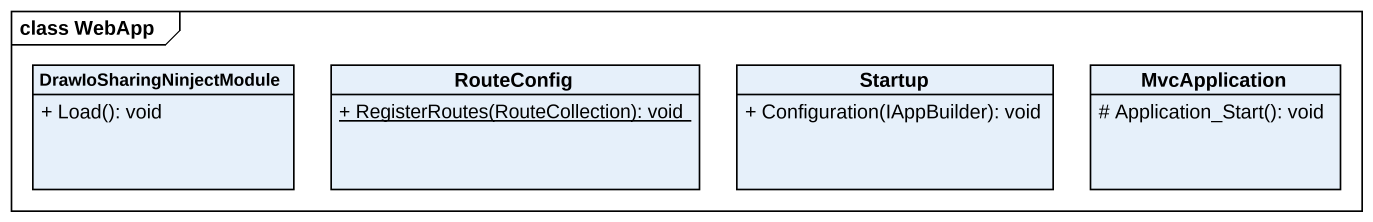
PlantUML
@startuml
mainframe class WebApp
hide circle
hide empty members
skinparam classAttributeIconSize 0
class DrawIoSharingNinjectModule {
  + Load(): void
}
class RouteConfig {
  {static} + RegisterRoutes(RouteCollection): void
}
class Startup {
  + Configuration(IAppBuilder): void
}
class MvcApplication {
  # Application_Start(): void
}
@enduml
